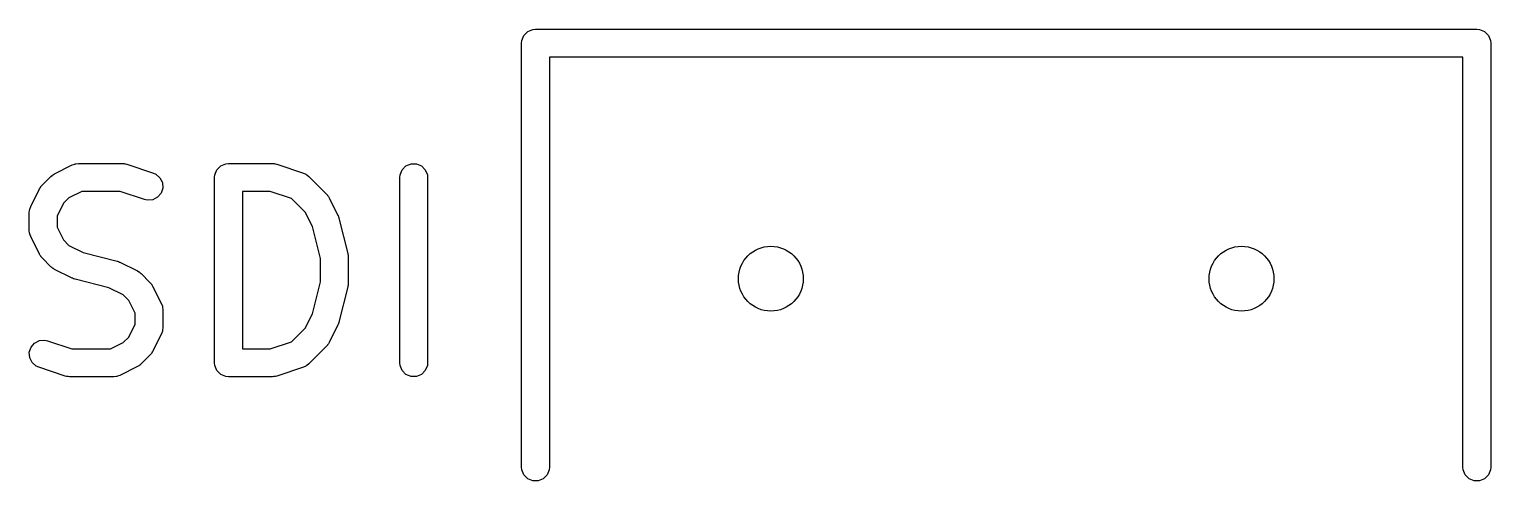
# Model space of a CAD drawing. Extents: x 0.3 to 2.54, y 0.28 to 1.61.
# Drawn here: x 2.1024 to 2.413, y 1.3171 to 1.413 of the extents above; entities that cross this region are included whole.
import ezdxf

# ---------------------------------------------------------------- set-up
doc = ezdxf.new("R2010")
doc.units = 0
doc.header["$MEASUREMENT"] = 0
doc.layers.add('BLACK', color=7, linetype='CONTINUOUS')

msp = doc.modelspace()

# ---------------------------------------------------------------- linework, layer by layer
at = {"layer": 'BLACK', "linetype": 'CONTINUOUS'}
for p, q in [((2.20836, 1.41246), (2.20942, 1.4129)), ((2.20942, 1.4129), (2.21, 1.41295)), ((2.21, 1.41295), (2.41, 1.41295)), ((2.41, 1.41295), (2.41058, 1.4129)), ((2.41058, 1.4129), (2.41164, 1.41246)), ((2.20705, 1.41), (2.2071, 1.41058)), ((2.20705, 1.32), (2.20705, 1.41)), ((2.2071, 1.41058), (2.20754, 1.41164)), ((2.20754, 1.41164), (2.20836, 1.41246)), ((2.41164, 1.41246), (2.41246, 1.41164)), ((2.41246, 1.41164), (2.4129, 1.41058)), ((2.4129, 1.41058), (2.41295, 1.41)), ((2.41295, 1.41), (2.41295, 1.32)), ((2.40705, 1.40705), (2.21295, 1.40705)), ((2.21295, 1.40705), (2.21295, 1.32)), ((2.40705, 1.32), (2.40705, 1.40705)), ((2.10705, 1.38171), (2.10727, 1.38189)), ((2.10727, 1.38189), (2.10732, 1.38195)), ((2.10732, 1.38195), (2.10741, 1.38201)), ((2.10741, 1.38201), (2.10749, 1.38208)), ((2.10749, 1.38208), (2.10757, 1.38211)), ((2.10757, 1.38211), (2.10781, 1.38226)), ((2.10781, 1.38226), (2.11156, 1.38414)), ((2.11156, 1.38414), (2.1121, 1.38434)), ((2.1121, 1.38434), (2.11221, 1.38435)), ((2.11221, 1.38435), (2.11231, 1.38439)), ((2.11231, 1.38439), (2.11288, 1.38445)), ((2.11288, 1.38445), (2.12226, 1.38445)), ((2.12226, 1.38445), (2.12255, 1.38442)), ((2.12255, 1.38442), (2.12263, 1.38442)), ((2.12263, 1.38442), (2.12273, 1.3844)), ((2.12273, 1.3844), (2.12283, 1.38439)), ((2.12283, 1.38439), (2.12291, 1.38436)), ((2.12291, 1.38436), (2.12319, 1.3843)), ((2.12319, 1.3843), (2.12882, 1.38242)), ((2.12882, 1.38242), (2.12934, 1.38219)), ((2.12934, 1.38219), (2.13021, 1.38143)), ((2.1418, 1.3815), (2.14186, 1.38207)), ((2.14186, 1.38207), (2.1423, 1.38314)), ((2.1423, 1.38314), (2.14311, 1.38395)), ((2.14311, 1.38395), (2.14418, 1.38439)), ((2.14418, 1.38439), (2.14475, 1.38445)), ((2.14475, 1.38445), (2.15413, 1.38445)), ((2.15413, 1.38445), (2.15442, 1.38442)), ((2.15442, 1.38442), (2.1545, 1.38442)), ((2.1545, 1.38442), (2.1546, 1.3844)), ((2.1546, 1.3844), (2.1547, 1.38439)), ((2.1547, 1.38439), (2.15478, 1.38436)), ((2.15478, 1.38436), (2.15506, 1.3843)), ((2.15506, 1.3843), (2.16069, 1.38242)), ((2.16069, 1.38242), (2.16121, 1.38219)), ((2.16121, 1.38219), (2.16129, 1.38212)), ((2.16129, 1.38212), (2.16139, 1.38208)), ((2.16139, 1.38208), (2.16184, 1.38171)), ((2.18117, 1.3815), (2.18123, 1.38207)), ((2.18123, 1.38207), (2.18167, 1.38314)), ((2.18167, 1.38314), (2.18248, 1.38395)), ((2.18248, 1.38395), (2.18355, 1.38439)), ((2.18355, 1.38439), (2.1847, 1.38439)), ((2.1847, 1.38439), (2.18576, 1.38395)), ((2.18576, 1.38395), (2.18658, 1.38314)), ((2.18658, 1.38314), (2.18702, 1.38207)), ((2.18702, 1.38207), (2.18708, 1.3815)), ((2.10274, 1.37532), (2.10462, 1.37907)), ((2.10462, 1.37907), (2.10477, 1.37931)), ((2.10477, 1.37931), (2.1048, 1.37939)), ((2.1048, 1.37939), (2.10487, 1.37947)), ((2.10487, 1.37947), (2.10493, 1.37956)), ((2.10493, 1.37956), (2.10499, 1.37961)), ((2.10499, 1.37961), (2.10517, 1.37983)), ((2.10517, 1.37983), (2.10705, 1.38171)), ((2.13021, 1.38143), (2.13073, 1.3804)), ((2.13081, 1.37925), (2.13045, 1.37816)), ((2.13073, 1.3804), (2.13081, 1.37925)), ((2.1418, 1.34213), (2.1418, 1.3815)), ((2.16184, 1.38171), (2.16559, 1.37796)), ((2.18117, 1.34213), (2.18117, 1.3815)), ((2.18708, 1.3815), (2.18708, 1.34213)), ((2.10969, 1.376), (2.10834, 1.3733)), ((2.11088, 1.37719), (2.10969, 1.376)), ((2.11358, 1.37854), (2.11088, 1.37719)), ((2.12178, 1.37854), (2.11358, 1.37854)), ((2.12695, 1.37682), (2.12178, 1.37854)), ((2.12751, 1.37669), (2.12695, 1.37682)), ((2.12866, 1.37677), (2.12751, 1.37669)), ((2.12969, 1.37729), (2.12866, 1.37677)), ((2.13045, 1.37816), (2.12969, 1.37729)), ((2.15365, 1.37854), (2.14771, 1.37854)), ((2.14771, 1.37854), (2.14771, 1.34508)), ((2.15816, 1.37704), (2.15365, 1.37854)), ((2.16108, 1.37412), (2.15816, 1.37704)), ((2.16559, 1.37796), (2.16578, 1.37773)), ((2.16578, 1.37773), (2.16583, 1.37768)), ((2.16583, 1.37768), (2.16589, 1.37759)), ((2.16589, 1.37759), (2.16596, 1.37751)), ((2.16596, 1.37751), (2.16599, 1.37744)), ((2.16599, 1.37744), (2.16614, 1.37719)), ((2.16614, 1.37719), (2.16802, 1.37344)), ((2.10243, 1.374), (2.10249, 1.37457)), ((2.10243, 1.37025), (2.10243, 1.374)), ((2.10249, 1.37457), (2.10253, 1.37467)), ((2.10253, 1.37467), (2.10254, 1.37478)), ((2.10254, 1.37478), (2.10274, 1.37532)), ((2.10834, 1.3733), (2.10834, 1.37094)), ((2.16259, 1.37109), (2.16108, 1.37412)), ((2.16802, 1.37344), (2.16803, 1.3734)), ((2.16803, 1.3734), (2.16805, 1.37338)), ((2.16805, 1.37338), (2.16813, 1.37314)), ((2.16813, 1.37314), (2.16822, 1.3729)), ((2.16822, 1.3729), (2.16823, 1.37288)), ((2.16823, 1.37288), (2.16824, 1.37284)), ((2.16824, 1.37284), (2.17012, 1.36534)), ((2.10249, 1.36967), (2.10243, 1.37025)), ((2.10253, 1.36957), (2.10249, 1.36967)), ((2.10254, 1.36947), (2.10253, 1.36957)), ((2.10274, 1.36893), (2.10254, 1.36947)), ((2.10834, 1.37094), (2.10969, 1.36825)), ((2.1643, 1.36426), (2.16259, 1.37109)), ((2.10462, 1.36518), (2.10274, 1.36893)), ((2.10969, 1.36825), (2.11088, 1.36705)), ((2.11088, 1.36705), (2.11391, 1.36553)), ((2.10477, 1.36493), (2.10462, 1.36518)), ((2.1048, 1.36486), (2.10477, 1.36493)), ((2.10487, 1.36478), (2.1048, 1.36486)), ((2.10493, 1.36469), (2.10487, 1.36478)), ((2.10499, 1.36464), (2.10493, 1.36469)), ((2.10517, 1.36441), (2.10499, 1.36464)), ((2.10705, 1.36253), (2.10517, 1.36441)), ((2.11391, 1.36553), (2.1211, 1.36374)), ((2.1211, 1.36374), (2.12114, 1.36372)), ((2.12114, 1.36372), (2.12116, 1.36372)), ((2.12116, 1.36372), (2.1214, 1.36363)), ((2.1214, 1.36363), (2.12164, 1.36354)), ((2.12164, 1.36354), (2.12166, 1.36353)), ((2.12166, 1.36353), (2.1217, 1.36351)), ((2.1217, 1.36351), (2.12545, 1.36164)), ((2.1643, 1.35936), (2.1643, 1.36426)), ((2.17012, 1.36534), (2.17013, 1.36524)), ((2.17013, 1.36524), (2.17015, 1.3652)), ((2.17015, 1.3652), (2.17017, 1.36498)), ((2.17017, 1.36498), (2.1702, 1.36477)), ((2.1702, 1.36477), (2.17019, 1.36472)), ((2.17019, 1.36472), (2.1702, 1.36462)), ((2.1702, 1.36462), (2.1702, 1.359)), ((2.10727, 1.36235), (2.10705, 1.36253)), ((2.10732, 1.36229), (2.10727, 1.36235)), ((2.10741, 1.36223), (2.10732, 1.36229)), ((2.10749, 1.36217), (2.10741, 1.36223)), ((2.10757, 1.36214), (2.10749, 1.36217)), ((2.10781, 1.36198), (2.10757, 1.36214)), ((2.11156, 1.36011), (2.10781, 1.36198)), ((2.1116, 1.36009), (2.11156, 1.36011)), ((2.11162, 1.36008), (2.1116, 1.36009)), ((2.12545, 1.36164), (2.1257, 1.36148)), ((2.1257, 1.36148), (2.12577, 1.36145)), ((2.12577, 1.36145), (2.12585, 1.36139)), ((2.12585, 1.36139), (2.12594, 1.36133)), ((2.12594, 1.36133), (2.12599, 1.36127)), ((2.12599, 1.36127), (2.12622, 1.36109)), ((2.12622, 1.36109), (2.12809, 1.35921)), ((2.11186, 1.35999), (2.11162, 1.36008)), ((2.1121, 1.3599), (2.11186, 1.35999)), ((2.11212, 1.3599), (2.1121, 1.3599)), ((2.11217, 1.35988), (2.11212, 1.3599)), ((2.11935, 1.35809), (2.11217, 1.35988)), ((2.12238, 1.35657), (2.11935, 1.35809)), ((2.12809, 1.35921), (2.12828, 1.35898)), ((2.12828, 1.35898), (2.12834, 1.35893)), ((2.12834, 1.35893), (2.1284, 1.35884)), ((2.1284, 1.35884), (2.12846, 1.35876)), ((2.12846, 1.35876), (2.12849, 1.35869)), ((2.12849, 1.35869), (2.12865, 1.35844)), ((2.12865, 1.35844), (2.13052, 1.35469)), ((2.16259, 1.35253), (2.1643, 1.35936)), ((2.17012, 1.35828), (2.16824, 1.35078)), ((2.17013, 1.35838), (2.17012, 1.35828)), ((2.17015, 1.35842), (2.17013, 1.35838)), ((2.17017, 1.35864), (2.17015, 1.35842)), ((2.1702, 1.35885), (2.17017, 1.35864)), ((2.1702, 1.359), (2.17019, 1.3589)), ((2.17019, 1.3589), (2.1702, 1.35885)), ((2.12358, 1.35537), (2.12238, 1.35657)), ((2.12493, 1.35268), (2.12358, 1.35537)), ((2.13052, 1.35469), (2.13073, 1.35415)), ((2.13073, 1.35415), (2.13074, 1.35405)), ((2.13074, 1.35405), (2.13078, 1.35395)), ((2.13078, 1.35395), (2.13083, 1.35337)), ((2.12493, 1.35032), (2.12493, 1.35268)), ((2.13083, 1.35337), (2.13083, 1.34962)), ((2.16108, 1.3495), (2.16259, 1.35253)), ((2.16824, 1.35078), (2.16823, 1.35074)), ((2.12358, 1.34762), (2.12493, 1.35032)), ((2.13052, 1.3483), (2.12865, 1.34455)), ((2.13073, 1.34884), (2.13052, 1.3483)), ((2.13074, 1.34895), (2.13073, 1.34884)), ((2.13078, 1.34905), (2.13074, 1.34895)), ((2.13083, 1.34962), (2.13078, 1.34905)), ((2.15816, 1.34658), (2.16108, 1.3495)), ((2.16802, 1.35018), (2.16614, 1.34643)), ((2.16803, 1.35022), (2.16802, 1.35018)), ((2.16805, 1.35024), (2.16803, 1.35022)), ((2.16813, 1.35048), (2.16805, 1.35024)), ((2.16822, 1.35072), (2.16813, 1.35048)), ((2.16823, 1.35074), (2.16822, 1.35072)), ((2.10245, 1.34437), (2.10282, 1.34546)), ((2.10282, 1.34546), (2.10357, 1.34633)), ((2.10357, 1.34633), (2.1046, 1.34685)), ((2.1046, 1.34685), (2.10575, 1.34693)), ((2.10575, 1.34693), (2.10632, 1.3468)), ((2.10632, 1.3468), (2.11149, 1.34508)), ((2.11149, 1.34508), (2.11969, 1.34508)), ((2.11969, 1.34508), (2.12238, 1.34643)), ((2.12238, 1.34643), (2.12358, 1.34762)), ((2.14771, 1.34508), (2.15365, 1.34508)), ((2.15365, 1.34508), (2.15816, 1.34658)), ((2.16559, 1.34566), (2.16184, 1.34191)), ((2.16578, 1.34589), (2.16559, 1.34566)), ((2.16583, 1.34594), (2.16578, 1.34589)), ((2.16589, 1.34603), (2.16583, 1.34594)), ((2.16596, 1.34611), (2.16589, 1.34603)), ((2.16599, 1.34618), (2.16596, 1.34611)), ((2.16614, 1.34643), (2.16599, 1.34618)), ((2.10254, 1.34322), (2.10245, 1.34437)), ((2.10305, 1.34219), (2.10254, 1.34322)), ((2.10392, 1.34143), (2.10305, 1.34219)), ((2.1257, 1.34152), (2.12545, 1.34136)), ((2.12577, 1.34154), (2.1257, 1.34152)), ((2.12585, 1.34161), (2.12577, 1.34154)), ((2.12594, 1.34167), (2.12585, 1.34161)), ((2.12599, 1.34173), (2.12594, 1.34167)), ((2.12622, 1.34191), (2.12599, 1.34173)), ((2.12809, 1.34379), (2.12622, 1.34191)), ((2.12828, 1.34401), (2.12809, 1.34379)), ((2.12834, 1.34406), (2.12828, 1.34401)), ((2.1284, 1.34415), (2.12834, 1.34406)), ((2.12846, 1.34423), (2.1284, 1.34415)), ((2.12849, 1.34431), (2.12846, 1.34423)), ((2.12865, 1.34455), (2.12849, 1.34431)), ((2.14186, 1.34155), (2.1418, 1.34213)), ((2.1423, 1.34048), (2.14186, 1.34155)), ((2.16129, 1.3415), (2.16121, 1.34143)), ((2.16139, 1.34154), (2.16129, 1.3415)), ((2.16184, 1.34191), (2.16139, 1.34154)), ((2.18123, 1.34155), (2.18117, 1.34213)), ((2.18167, 1.34048), (2.18123, 1.34155)), ((2.18702, 1.34155), (2.18658, 1.34048)), ((2.18708, 1.34213), (2.18702, 1.34155)), ((2.10445, 1.3412), (2.10392, 1.34143)), ((2.11007, 1.33932), (2.10445, 1.3412)), ((2.11036, 1.33926), (2.11007, 1.33932)), ((2.11043, 1.33923), (2.11036, 1.33926)), ((2.11054, 1.33922), (2.11043, 1.33923)), ((2.11064, 1.3392), (2.11054, 1.33922)), ((2.11072, 1.3392), (2.11064, 1.3392)), ((2.11101, 1.33917), (2.11072, 1.3392)), ((2.12038, 1.33917), (2.11101, 1.33917)), ((2.12096, 1.33923), (2.12038, 1.33917)), ((2.12106, 1.33927), (2.12096, 1.33923)), ((2.12116, 1.33928), (2.12106, 1.33927)), ((2.1217, 1.33948), (2.12116, 1.33928)), ((2.12545, 1.34136), (2.1217, 1.33948)), ((2.14311, 1.33967), (2.1423, 1.34048)), ((2.14418, 1.33923), (2.14311, 1.33967)), ((2.14475, 1.33917), (2.14418, 1.33923)), ((2.15413, 1.33917), (2.14475, 1.33917)), ((2.15442, 1.3392), (2.15413, 1.33917)), ((2.1545, 1.3392), (2.15442, 1.3392)), ((2.1546, 1.33922), (2.1545, 1.3392)), ((2.1547, 1.33923), (2.1546, 1.33922)), ((2.15478, 1.33926), (2.1547, 1.33923)), ((2.15506, 1.33932), (2.15478, 1.33926)), ((2.16069, 1.3412), (2.15506, 1.33932)), ((2.16121, 1.34143), (2.16069, 1.3412)), ((2.18248, 1.33967), (2.18167, 1.34048)), ((2.18355, 1.33923), (2.18248, 1.33967)), ((2.1847, 1.33923), (2.18355, 1.33923)), ((2.18576, 1.33967), (2.1847, 1.33923)), ((2.18658, 1.34048), (2.18576, 1.33967)), ((2.2071, 1.31942), (2.20705, 1.32)), ((2.21295, 1.32), (2.2129, 1.31942)), ((2.4071, 1.31942), (2.40705, 1.32)), ((2.41295, 1.32), (2.4129, 1.31942)), ((2.20754, 1.31836), (2.2071, 1.31942)), ((2.20836, 1.31754), (2.20754, 1.31836)), ((2.20942, 1.3171), (2.20836, 1.31754)), ((2.21058, 1.3171), (2.20942, 1.3171)), ((2.21164, 1.31754), (2.21058, 1.3171)), ((2.21246, 1.31836), (2.21164, 1.31754)), ((2.2129, 1.31942), (2.21246, 1.31836)), ((2.40754, 1.31836), (2.4071, 1.31942)), ((2.40836, 1.31754), (2.40754, 1.31836)), ((2.40942, 1.3171), (2.40836, 1.31754)), ((2.41058, 1.3171), (2.40942, 1.3171)), ((2.41164, 1.31754), (2.41058, 1.3171)), ((2.41246, 1.31836), (2.41164, 1.31754)), ((2.4129, 1.31942), (2.41246, 1.31836))]:
    msp.add_line(p, q, dxfattribs=at)
at = {"layer": 'BLACK'}
for centre in [(2.26, 1.36), (2.36, 1.36)]:
    msp.add_circle(centre, 0.00689, dxfattribs=at)

doc.saveas('drawing.dxf')
